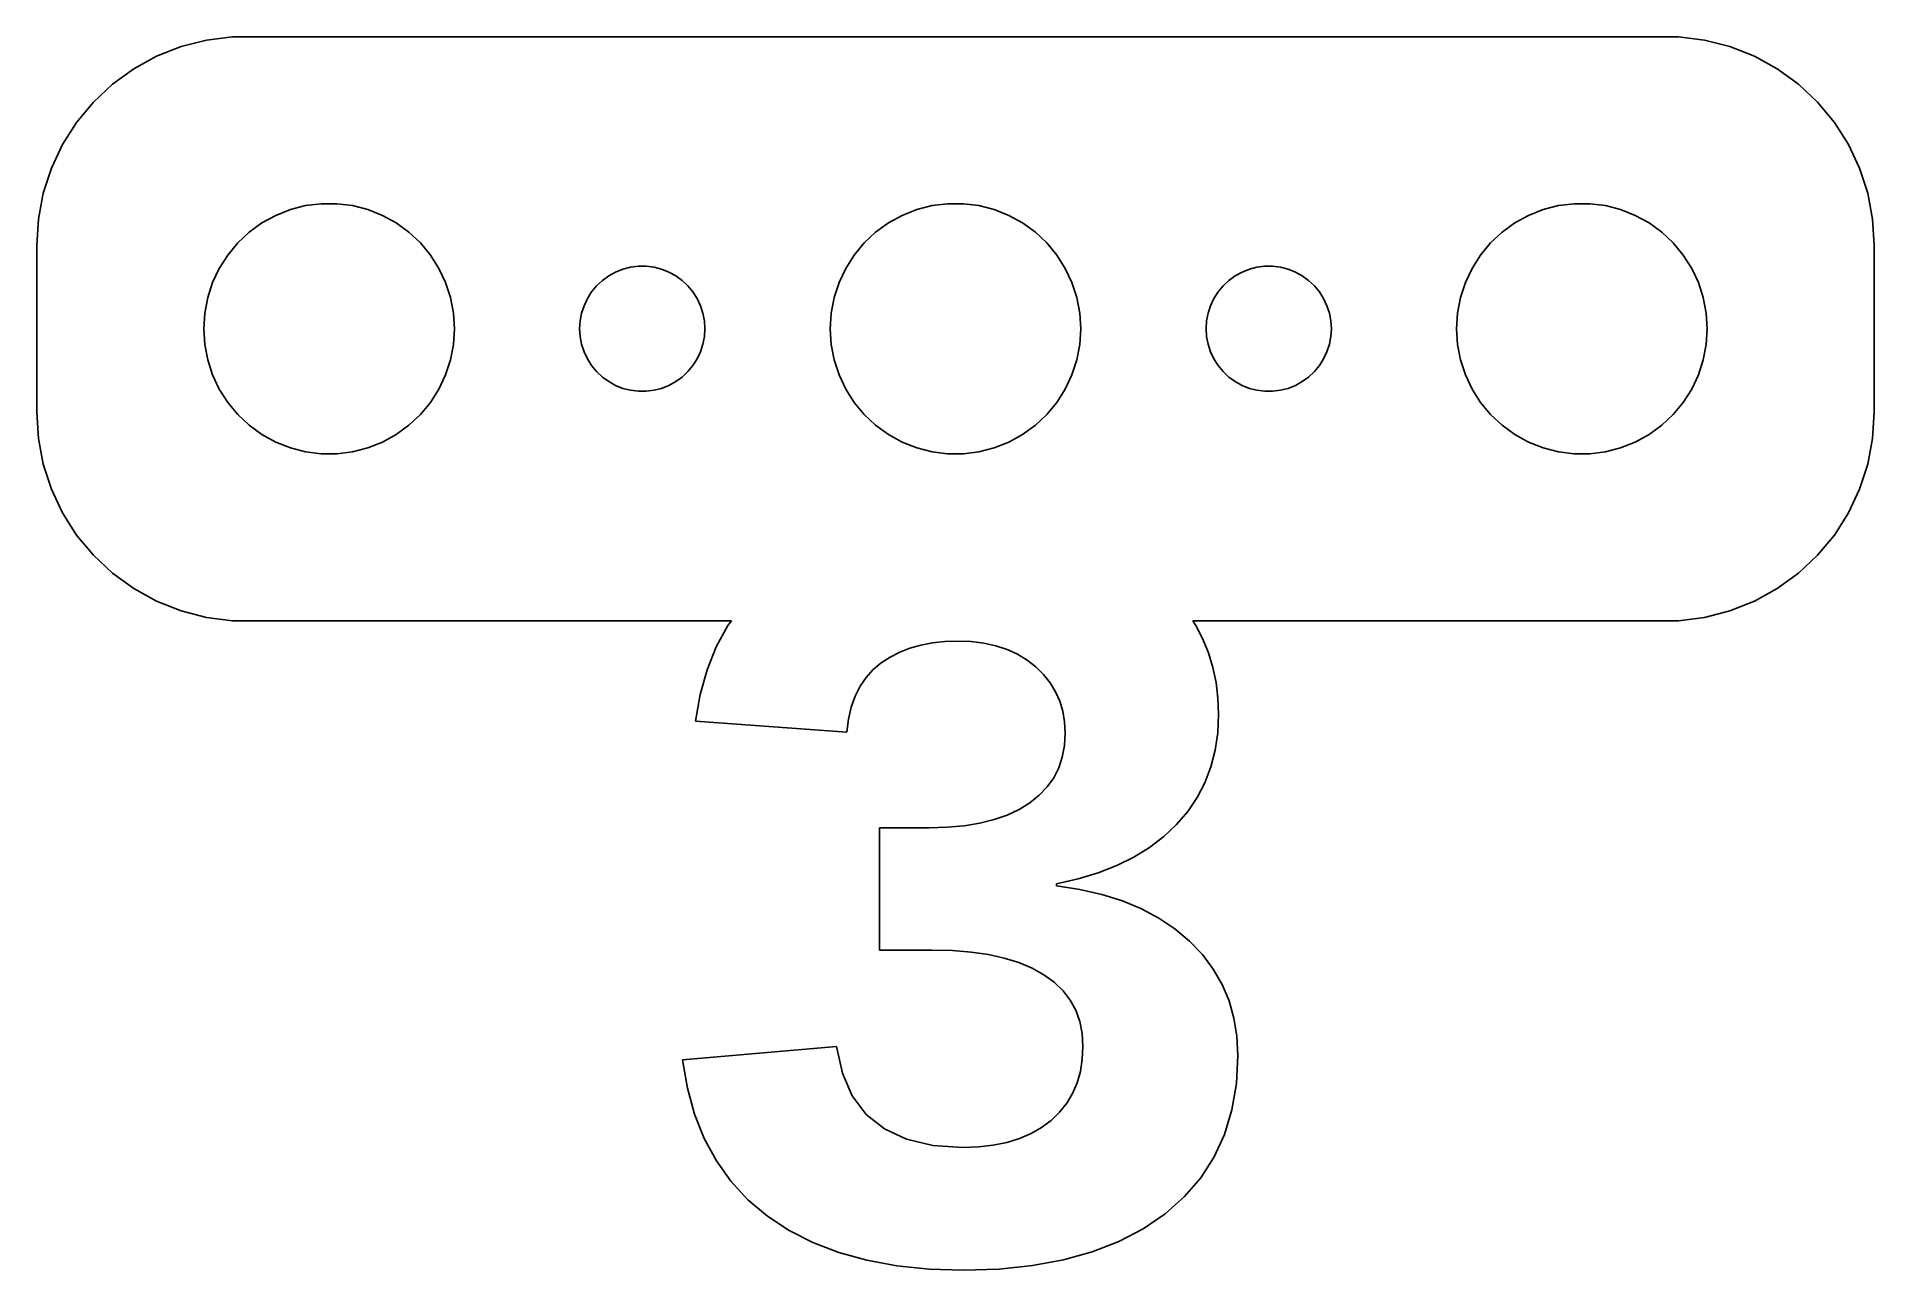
# Model space of a CAD drawing. Header units: metres. Extents: x -22 to 22, y -22.5 to 7.
import ezdxf

# ---------------------------------------------------------------- set-up
doc = ezdxf.new("R2010")
doc.units = ezdxf.units.M

msp = doc.modelspace()

# ---------------------------------------------------------------- linework, layer by layer
for p, q in [((-18.5451, 6.75528), (-19.1289, 6.52412)), ((-17.9369, 6.91142), (-18.5451, 6.75528)), ((-17.3139, 6.99013), (-17.9369, 6.91142)), ((17.3139, 6.99013), (-17.3139, 6.99013)), ((17.9369, 6.91142), (17.3139, 6.99013)), ((18.5451, 6.75528), (17.9369, 6.91142)), ((19.1289, 6.52412), (18.5451, 6.75528)), ((-19.6791, 6.22163), (-20.1871, 5.85255)), ((-19.1289, 6.52412), (-19.6791, 6.22163)), ((19.6791, 6.22163), (19.1289, 6.52412)), ((20.1871, 5.85255), (19.6791, 6.22163)), ((-20.1871, 5.85255), (-20.6448, 5.42273)), ((20.6448, 5.42273), (20.1871, 5.85255)), ((-20.6448, 5.42273), (-21.0451, 4.93892)), ((21.0451, 4.93892), (20.6448, 5.42273)), ((-21.0451, 4.93892), (-21.3815, 4.40877)), ((21.3815, 4.40877), (21.0451, 4.93892)), ((-21.3815, 4.40877), (-21.6489, 3.84062)), ((21.6489, 3.84062), (21.3815, 4.40877)), ((-21.6489, 3.84062), (-21.8429, 3.24344)), ((21.8429, 3.24344), (21.6489, 3.84062)), ((-21.8429, 3.24344), (-21.9606, 2.62666)), ((21.9606, 2.62666), (21.8429, 3.24344)), ((-16.6075, 2.53297), (-16.2773, 2.71448)), ((-16.2773, 2.71448), (-15.927, 2.85316)), ((-15.927, 2.85316), (-15.5621, 2.94685)), ((-15.5621, 2.94685), (-15.1884, 2.99408)), ((-15.1884, 2.99408), (-14.8116, 2.99408)), ((-14.8116, 2.99408), (-14.4379, 2.94685)), ((-14.4379, 2.94685), (-14.0729, 2.85316)), ((-14.0729, 2.85316), (-13.7227, 2.71448)), ((-13.7227, 2.71448), (-13.3925, 2.53297)), ((-1.60747, 2.53297), (-1.27733, 2.71448)), ((-1.27733, 2.71448), (-0.927048, 2.85316)), ((-0.927048, 2.85316), (-0.562134, 2.94685)), ((-0.562134, 2.94685), (-0.18837, 2.99408)), ((-0.18837, 2.99408), (0.18837, 2.99408)), ((0.18837, 2.99408), (0.562134, 2.94685)), ((0.562134, 2.94685), (0.927048, 2.85316)), ((0.927048, 2.85316), (1.27733, 2.71448)), ((1.27733, 2.71448), (1.60747, 2.53297)), ((13.3925, 2.53297), (13.7227, 2.71448)), ((13.7227, 2.71448), (14.0729, 2.85316)), ((14.0729, 2.85316), (14.4379, 2.94685)), ((14.4379, 2.94685), (14.8116, 2.99408)), ((14.8116, 2.99408), (15.1884, 2.99408)), ((15.1884, 2.99408), (15.5621, 2.94685)), ((15.5621, 2.94685), (15.927, 2.85316)), ((15.927, 2.85316), (16.2773, 2.71448)), ((16.2773, 2.71448), (16.6075, 2.53297)), ((-21.9606, 2.62666), (-22, 2)), ((-17.1869, 2.05363), (-16.9123, 2.31154)), ((-16.9123, 2.31154), (-16.6075, 2.53297)), ((-13.3925, 2.53297), (-13.0877, 2.31154)), ((-13.0877, 2.31154), (-12.8131, 2.05363)), ((-2.1869, 2.05363), (-1.91226, 2.31154)), ((-1.91226, 2.31154), (-1.60747, 2.53297)), ((1.60747, 2.53297), (1.91226, 2.31154)), ((1.91226, 2.31154), (2.1869, 2.05363)), ((12.8131, 2.05363), (13.0877, 2.31154)), ((13.0877, 2.31154), (13.3925, 2.53297)), ((16.6075, 2.53297), (16.9123, 2.31154)), ((16.9123, 2.31154), (17.1869, 2.05363)), ((22, 2), (21.9606, 2.62666)), ((-22, 2), (-22, -2)), ((-17.6289, 1.44525), (-17.427, 1.76335)), ((-17.427, 1.76335), (-17.1869, 2.05363)), ((-12.8131, 2.05363), (-12.5729, 1.76335)), ((-12.5729, 1.76335), (-12.3711, 1.44525)), ((-2.62891, 1.44525), (-2.42705, 1.76335)), ((-2.42705, 1.76335), (-2.1869, 2.05363)), ((2.1869, 2.05363), (2.42705, 1.76335)), ((2.42705, 1.76335), (2.62891, 1.44525)), ((12.3711, 1.44525), (12.5729, 1.76335)), ((12.5729, 1.76335), (12.8131, 2.05363)), ((17.1869, 2.05363), (17.427, 1.76335)), ((17.427, 1.76335), (17.6289, 1.44525)), ((22, -2), (22, 2)), ((-17.7893, 1.10437), (-17.6289, 1.44525)), ((-12.3711, 1.44525), (-12.2107, 1.10437)), ((-8.30373, 1.26648), (-8.13866, 1.35724)), ((-8.13866, 1.35724), (-7.96352, 1.42657)), ((-7.96352, 1.42657), (-7.78107, 1.47342)), ((-7.78107, 1.47342), (-7.59418, 1.49704)), ((-7.59418, 1.49704), (-7.40581, 1.49704)), ((-7.40581, 1.49704), (-7.21892, 1.47342)), ((-7.21892, 1.47342), (-7.03647, 1.42657)), ((-7.03647, 1.42657), (-6.86133, 1.35724)), ((-6.86133, 1.35724), (-6.69626, 1.26648)), ((-2.78932, 1.10437), (-2.62891, 1.44525)), ((2.62891, 1.44525), (2.78932, 1.10437)), ((6.69626, 1.26648), (6.86133, 1.35724)), ((6.86133, 1.35724), (7.03647, 1.42657)), ((7.03647, 1.42657), (7.21892, 1.47342)), ((7.21892, 1.47342), (7.40581, 1.49704)), ((7.40581, 1.49704), (7.59418, 1.49704)), ((7.59418, 1.49704), (7.78107, 1.47342)), ((7.78107, 1.47342), (7.96352, 1.42657)), ((7.96352, 1.42657), (8.13866, 1.35724)), ((8.13866, 1.35724), (8.30373, 1.26648)), ((12.2107, 1.10437), (12.3711, 1.44525)), ((17.6289, 1.44525), (17.7893, 1.10437)), ((-17.9057, 0.746063), (-17.7893, 1.10437)), ((-12.2107, 1.10437), (-12.0942, 0.746063)), ((-8.81445, 0.722626), (-8.71352, 0.881668)), ((-8.71352, 0.881668), (-8.59344, 1.02681)), ((-8.59344, 1.02681), (-8.45613, 1.15576)), ((-8.45613, 1.15576), (-8.30373, 1.26648)), ((-6.69626, 1.26648), (-6.54385, 1.15576)), ((-6.54385, 1.15576), (-6.40654, 1.02681)), ((-6.40654, 1.02681), (-6.28647, 0.881668)), ((-6.28647, 0.881668), (-6.18553, 0.722626)), ((-2.90575, 0.746063), (-2.78932, 1.10437)), ((2.78932, 1.10437), (2.90575, 0.746063)), ((6.18553, 0.722626), (6.28647, 0.881668)), ((6.28647, 0.881668), (6.40654, 1.02681)), ((6.40654, 1.02681), (6.54385, 1.15576)), ((6.54385, 1.15576), (6.69626, 1.26648)), ((8.30373, 1.26648), (8.45613, 1.15576)), ((8.45613, 1.15576), (8.59344, 1.02681)), ((8.59344, 1.02681), (8.71352, 0.881668)), ((8.71352, 0.881668), (8.81445, 0.722626)), ((12.0942, 0.746063), (12.2107, 1.10437)), ((17.7893, 1.10437), (17.9057, 0.746063)), ((-17.9763, 0.375992), (-17.9057, 0.746063)), ((-12.0942, 0.746063), (-12.0237, 0.375992)), ((-8.95287, 0.373032), (-8.89465, 0.552185)), ((-8.89465, 0.552185), (-8.81445, 0.722626)), ((-6.18553, 0.722626), (-6.10533, 0.552185)), ((-6.10533, 0.552185), (-6.04712, 0.373032)), ((-2.97633, 0.375992), (-2.90575, 0.746063)), ((2.90575, 0.746063), (2.97633, 0.375992)), ((6.04712, 0.373032), (6.10533, 0.552185)), ((6.10533, 0.552185), (6.18553, 0.722626)), ((8.81445, 0.722626), (8.89465, 0.552185)), ((8.89465, 0.552185), (8.95287, 0.373032)), ((12.0237, 0.375992), (12.0942, 0.746063)), ((17.9057, 0.746063), (17.9763, 0.375992)), ((-18, 0), (-17.9763, 0.375992)), ((-17.9763, -0.375992), (-18, 0)), ((-12.0237, 0.375992), (-12, 0)), ((-12, 0), (-12.0237, -0.375992)), ((-9, 0), (-8.98816, 0.187988)), ((-8.98816, -0.187988), (-9, 0)), ((-8.98816, 0.187988), (-8.95287, 0.373032)), ((-6.04712, 0.373032), (-6.01183, 0.187988)), ((-6.01183, 0.187988), (-6, 0)), ((-6, 0), (-6.01183, -0.187988)), ((-3, 0), (-2.97633, 0.375992)), ((-2.97633, -0.375992), (-3, 0)), ((2.97633, 0.375992), (3, 0)), ((3, 0), (2.97633, -0.375992)), ((6, 0), (6.01183, 0.187988)), ((6.01183, -0.187988), (6, 0)), ((6.01183, 0.187988), (6.04712, 0.373032)), ((8.95287, 0.373032), (8.98816, 0.187988)), ((8.98816, 0.187988), (9, 0)), ((9, 0), (8.98816, -0.187988)), ((12, 0), (12.0237, 0.375992)), ((12.0237, -0.375992), (12, 0)), ((17.9763, 0.375992), (18, 0)), ((18, 0), (17.9763, -0.375992)), ((-17.9057, -0.746063), (-17.9763, -0.375992)), ((-12.0237, -0.375992), (-12.0942, -0.746063)), ((-8.95287, -0.373032), (-8.98816, -0.187988)), ((-8.89465, -0.552185), (-8.95287, -0.373032)), ((-6.04712, -0.373032), (-6.10533, -0.552185)), ((-6.01183, -0.187988), (-6.04712, -0.373032)), ((-2.90575, -0.746063), (-2.97633, -0.375992)), ((2.97633, -0.375992), (2.90575, -0.746063)), ((6.04712, -0.373032), (6.01183, -0.187988)), ((6.10533, -0.552185), (6.04712, -0.373032)), ((8.95287, -0.373032), (8.89465, -0.552185)), ((8.98816, -0.187988), (8.95287, -0.373032)), ((12.0942, -0.746063), (12.0237, -0.375992)), ((17.9763, -0.375992), (17.9057, -0.746063)), ((-17.7893, -1.10437), (-17.9057, -0.746063)), ((-12.0942, -0.746063), (-12.2107, -1.10437)), ((-8.81445, -0.722626), (-8.89465, -0.552185)), ((-8.71352, -0.881668), (-8.81445, -0.722626)), ((-6.18553, -0.722626), (-6.28647, -0.881668)), ((-6.10533, -0.552185), (-6.18553, -0.722626)), ((-2.78932, -1.10437), (-2.90575, -0.746063)), ((2.90575, -0.746063), (2.78932, -1.10437)), ((6.18553, -0.722626), (6.10533, -0.552185)), ((6.28647, -0.881668), (6.18553, -0.722626)), ((8.81445, -0.722626), (8.71352, -0.881668)), ((8.89465, -0.552185), (8.81445, -0.722626)), ((12.2107, -1.10437), (12.0942, -0.746063)), ((17.9057, -0.746063), (17.7893, -1.10437)), ((-17.6289, -1.44525), (-17.7893, -1.10437)), ((-12.2107, -1.10437), (-12.3711, -1.44525)), ((-8.59344, -1.02681), (-8.71352, -0.881668)), ((-8.45613, -1.15576), (-8.59344, -1.02681)), ((-8.30373, -1.26648), (-8.45613, -1.15576)), ((-8.13866, -1.35724), (-8.30373, -1.26648)), ((-6.69626, -1.26648), (-6.86133, -1.35724)), ((-6.54385, -1.15576), (-6.69626, -1.26648)), ((-6.40654, -1.02681), (-6.54385, -1.15576)), ((-6.28647, -0.881668), (-6.40654, -1.02681)), ((-2.62891, -1.44525), (-2.78932, -1.10437)), ((2.78932, -1.10437), (2.62891, -1.44525)), ((6.40654, -1.02681), (6.28647, -0.881668)), ((6.54385, -1.15576), (6.40654, -1.02681)), ((6.69626, -1.26648), (6.54385, -1.15576)), ((6.86133, -1.35724), (6.69626, -1.26648)), ((8.30373, -1.26648), (8.13866, -1.35724)), ((8.45613, -1.15576), (8.30373, -1.26648)), ((8.59344, -1.02681), (8.45613, -1.15576)), ((8.71352, -0.881668), (8.59344, -1.02681)), ((12.3711, -1.44525), (12.2107, -1.10437)), ((17.7893, -1.10437), (17.6289, -1.44525)), ((-17.427, -1.76335), (-17.6289, -1.44525)), ((-12.3711, -1.44525), (-12.5729, -1.76335)), ((-7.96352, -1.42657), (-8.13866, -1.35724)), ((-7.78107, -1.47342), (-7.96352, -1.42657)), ((-7.59418, -1.49704), (-7.78107, -1.47342)), ((-7.40581, -1.49704), (-7.59418, -1.49704)), ((-7.21892, -1.47342), (-7.40581, -1.49704)), ((-7.03647, -1.42657), (-7.21892, -1.47342)), ((-6.86133, -1.35724), (-7.03647, -1.42657)), ((-2.42705, -1.76335), (-2.62891, -1.44525)), ((2.62891, -1.44525), (2.42705, -1.76335)), ((7.03647, -1.42657), (6.86133, -1.35724)), ((7.21892, -1.47342), (7.03647, -1.42657)), ((7.40581, -1.49704), (7.21892, -1.47342)), ((7.59418, -1.49704), (7.40581, -1.49704)), ((7.78107, -1.47342), (7.59418, -1.49704)), ((7.96352, -1.42657), (7.78107, -1.47342)), ((8.13866, -1.35724), (7.96352, -1.42657)), ((12.5729, -1.76335), (12.3711, -1.44525)), ((17.6289, -1.44525), (17.427, -1.76335)), ((-22, -2), (-21.9606, -2.62666)), ((-17.1869, -2.05363), (-17.427, -1.76335)), ((-16.9123, -2.31154), (-17.1869, -2.05363)), ((-12.8131, -2.05363), (-13.0877, -2.31154)), ((-12.5729, -1.76335), (-12.8131, -2.05363)), ((-2.1869, -2.05363), (-2.42705, -1.76335)), ((-1.91226, -2.31154), (-2.1869, -2.05363)), ((2.1869, -2.05363), (1.91226, -2.31154)), ((2.42705, -1.76335), (2.1869, -2.05363)), ((12.8131, -2.05363), (12.5729, -1.76335)), ((13.0877, -2.31154), (12.8131, -2.05363)), ((17.1869, -2.05363), (16.9123, -2.31154)), ((17.427, -1.76335), (17.1869, -2.05363)), ((21.9606, -2.62666), (22, -2)), ((-21.9606, -2.62666), (-21.8429, -3.24344)), ((-16.6075, -2.53297), (-16.9123, -2.31154)), ((-16.2773, -2.71448), (-16.6075, -2.53297)), ((-13.3925, -2.53297), (-13.7227, -2.71448)), ((-13.0877, -2.31154), (-13.3925, -2.53297)), ((-1.60747, -2.53297), (-1.91226, -2.31154)), ((-1.27733, -2.71448), (-1.60747, -2.53297)), ((1.60747, -2.53297), (1.27733, -2.71448)), ((1.91226, -2.31154), (1.60747, -2.53297)), ((13.3925, -2.53297), (13.0877, -2.31154)), ((13.7227, -2.71448), (13.3925, -2.53297)), ((16.6075, -2.53297), (16.2773, -2.71448)), ((16.9123, -2.31154), (16.6075, -2.53297)), ((21.8429, -3.24344), (21.9606, -2.62666)), ((-15.927, -2.85316), (-16.2773, -2.71448)), ((-15.5621, -2.94685), (-15.927, -2.85316)), ((-15.1884, -2.99408), (-15.5621, -2.94685)), ((-14.8116, -2.99408), (-15.1884, -2.99408)), ((-14.4379, -2.94685), (-14.8116, -2.99408)), ((-14.0729, -2.85316), (-14.4379, -2.94685)), ((-13.7227, -2.71448), (-14.0729, -2.85316)), ((-0.927048, -2.85316), (-1.27733, -2.71448)), ((-0.562134, -2.94685), (-0.927048, -2.85316)), ((-0.18837, -2.99408), (-0.562134, -2.94685)), ((0.18837, -2.99408), (-0.18837, -2.99408)), ((0.562134, -2.94685), (0.18837, -2.99408)), ((0.927048, -2.85316), (0.562134, -2.94685)), ((1.27733, -2.71448), (0.927048, -2.85316)), ((14.0729, -2.85316), (13.7227, -2.71448)), ((14.4379, -2.94685), (14.0729, -2.85316)), ((14.8116, -2.99408), (14.4379, -2.94685)), ((15.1884, -2.99408), (14.8116, -2.99408)), ((15.5621, -2.94685), (15.1884, -2.99408)), ((15.927, -2.85316), (15.5621, -2.94685)), ((16.2773, -2.71448), (15.927, -2.85316)), ((-21.8429, -3.24344), (-21.6489, -3.84062)), ((21.6489, -3.84062), (21.8429, -3.24344)), ((-21.6489, -3.84062), (-21.3815, -4.40877)), ((21.3815, -4.40877), (21.6489, -3.84062)), ((-21.3815, -4.40877), (-21.0451, -4.93892)), ((21.0451, -4.93892), (21.3815, -4.40877)), ((-21.0451, -4.93892), (-20.6448, -5.42273)), ((20.6448, -5.42273), (21.0451, -4.93892)), ((-20.6448, -5.42273), (-20.1871, -5.85255)), ((20.1871, -5.85255), (20.6448, -5.42273)), ((-20.1871, -5.85255), (-19.6791, -6.22163)), ((19.6791, -6.22163), (20.1871, -5.85255)), ((-19.6791, -6.22163), (-19.1289, -6.52412)), ((-19.1289, -6.52412), (-18.5451, -6.75528)), ((18.5451, -6.75528), (19.1289, -6.52412)), ((19.1289, -6.52412), (19.6791, -6.22163)), ((-18.5451, -6.75528), (-17.9369, -6.91142)), ((-17.9369, -6.91142), (-17.3139, -6.99013)), ((-17.3139, -6.99013), (-5.36516, -6.99013)), ((-5.36516, -6.99013), (-5.44873, -7.10596)), ((5.75432, -7.10732), (5.6792, -6.99013)), ((5.6792, -6.99013), (17.3139, -6.99013)), ((17.3139, -6.99013), (17.9369, -6.91142)), ((17.9369, -6.91142), (18.5451, -6.75528)), ((-5.44873, -7.10596), (-5.72757, -7.61397)), ((-0.258881, -7.48767), (0.04982, -7.47702)), ((0.04982, -7.47702), (0.375214, -7.48964)), ((5.92067, -7.42741), (5.75432, -7.10732)), ((6.05676, -7.76094), (5.92067, -7.42741)), ((-5.72757, -7.61397), (-5.94987, -8.1651)), ((-1.77988, -7.99895), (-1.56581, -7.86047)), ((-1.56581, -7.86047), (-1.33597, -7.74332)), ((-1.33597, -7.74332), (-1.09036, -7.64745)), ((-1.09036, -7.64745), (-0.828964, -7.57289)), ((-0.828964, -7.57289), (-0.551804, -7.51962)), ((-0.551804, -7.51962), (-0.258881, -7.48767)), ((0.375214, -7.48964), (0.681412, -7.52751)), ((0.681412, -7.52751), (0.968399, -7.59062)), ((0.968399, -7.59062), (1.23619, -7.67897)), ((1.23619, -7.67897), (1.48479, -7.79256)), ((1.48479, -7.79256), (1.71417, -7.9314)), ((6.16263, -8.10788), (6.05676, -7.76094)), ((-5.94987, -8.1651), (-6.11566, -8.75937)), ((-2.28468, -8.55856), (-2.14165, -8.34705)), ((-2.14165, -8.34705), (-1.97337, -8.16051)), ((-1.97337, -8.16051), (-1.77988, -7.99895)), ((1.71417, -7.9314), (1.92436, -8.09547)), ((1.92436, -8.09547), (2.11066, -8.27927)), ((2.11066, -8.27927), (2.26831, -8.47726)), ((6.23824, -8.46825), (6.16263, -8.10788)), ((-6.11566, -8.75937), (-6.22491, -9.39679)), ((-2.49504, -9.05653), (-2.40248, -8.79506)), ((-2.40248, -8.79506), (-2.28468, -8.55856)), ((2.26831, -8.47726), (2.39729, -8.68947)), ((2.39729, -8.68947), (2.4976, -8.91586)), ((6.2836, -8.84201), (6.23824, -8.46825)), ((-2.56238, -9.34299), (-2.49504, -9.05653)), ((2.4976, -8.91586), (2.56927, -9.15646)), ((2.56927, -9.15646), (2.61226, -9.41127)), ((6.27821, -9.67122), (6.29872, -9.2292)), ((6.29872, -9.2292), (6.2836, -8.84201)), ((-6.22491, -9.39679), (-2.60448, -9.65442)), ((-2.60448, -9.65442), (-2.56238, -9.34299)), ((2.61226, -9.41127), (2.6266, -9.68027)), ((6.21667, -10.0917), (6.27821, -9.67122)), ((2.60938, -9.9762), (2.55769, -10.2529)), ((2.6266, -9.68027), (2.60938, -9.9762)), ((6.11412, -10.4906), (6.21667, -10.0917)), ((2.47157, -10.5105), (2.35101, -10.7489)), ((2.55769, -10.2529), (2.47157, -10.5105)), ((5.97054, -10.8679), (6.11412, -10.4906)), ((2.196, -10.968), (2.00653, -11.168)), ((2.35101, -10.7489), (2.196, -10.968)), ((5.78592, -11.2237), (5.97054, -10.8679)), ((1.78261, -11.3488), (1.52667, -11.5078)), ((2.00653, -11.168), (1.78261, -11.3488)), ((5.56029, -11.5579), (5.78592, -11.2237)), ((0.580536, -11.8379), (0.205734, -11.899)), ((0.925644, -11.7523), (0.580536, -11.8379)), ((1.24101, -11.6423), (0.925644, -11.7523)), ((1.52667, -11.5078), (1.24101, -11.6423)), ((4.98889, -12.1583), (5.29362, -11.8706)), ((5.29362, -11.8706), (5.56029, -11.5579)), ((-0.633026, -11.9479), (-1.81844, -11.9479)), ((-1.81844, -11.9479), (-1.81844, -14.8726)), ((-0.198776, -11.9357), (-0.633026, -11.9479)), ((0.205734, -11.899), (-0.198776, -11.9357)), ((4.64891, -12.4175), (4.98889, -12.1583)), ((3.86324, -12.8509), (4.2737, -12.6484)), ((4.2737, -12.6484), (4.64891, -12.4175)), ((2.42044, -13.2878), (2.93661, -13.1705)), ((2.93661, -13.1705), (3.41756, -13.0249)), ((3.41756, -13.0249), (3.86324, -12.8509)), ((2.42044, -13.3395), (2.42044, -13.2878)), ((2.9808, -13.4232), (2.42044, -13.3395)), ((3.50592, -13.5419), (2.9808, -13.4232)), ((3.9958, -13.6955), (3.50592, -13.5419)), ((4.45045, -13.8842), (3.9958, -13.6955)), ((4.86986, -14.1078), (4.45045, -13.8842)), ((5.25401, -14.3664), (4.86986, -14.1078)), ((5.60295, -14.66), (5.25401, -14.3664)), ((-1.81844, -14.8726), (-0.555695, -14.8726)), ((-0.555695, -14.8726), (-0.075195, -14.8847)), ((-0.075195, -14.8847), (0.372421, -14.921)), ((0.372421, -14.921), (0.787186, -14.9815)), ((5.91058, -14.9825), (5.60295, -14.66)), ((0.787186, -14.9815), (1.16908, -15.0661)), ((1.16908, -15.0661), (1.51811, -15.175)), ((1.51811, -15.175), (1.83429, -15.3081)), ((1.83429, -15.3081), (2.11758, -15.4654)), ((6.1709, -15.3278), (5.91058, -14.9825)), ((6.38388, -15.6961), (6.1709, -15.3278)), ((2.11758, -15.4654), (2.36545, -15.6455)), ((2.36545, -15.6455), (2.57516, -15.8472)), ((6.54953, -16.0872), (6.38388, -15.6961)), ((2.57516, -15.8472), (2.74677, -16.0704)), ((2.74677, -16.0704), (2.88022, -16.3152)), ((6.66786, -16.5012), (6.54953, -16.0872)), ((2.88022, -16.3152), (2.97556, -16.5816)), ((2.97556, -16.5816), (3.03275, -16.8695)), ((6.73885, -16.9381), (6.66786, -16.5012)), ((3.03275, -16.8695), (3.05182, -17.179)), ((6.76251, -17.3979), (6.73885, -16.9381)), ((-2.8492, -17.179), (-6.53406, -17.501)), ((-6.53406, -17.501), (-6.42009, -18.1769)), ((-2.70853, -17.8216), (-2.8492, -17.179)), ((3.0363, -17.4896), (2.98976, -17.7811)), ((3.05182, -17.179), (3.0363, -17.4896)), ((6.72688, -18.0716), (6.76251, -17.3979)), ((-2.47057, -18.3653), (-2.70853, -17.8216)), ((2.98976, -17.7811), (2.91219, -18.0533)), ((-6.42009, -18.1769), (-6.2475, -18.8058)), ((-2.13531, -18.8102), (-2.47057, -18.3653)), ((2.80359, -18.3064), (2.66396, -18.5403)), ((2.91219, -18.0533), (2.80359, -18.3064)), ((6.62, -18.7011), (6.72688, -18.0716)), ((-6.2475, -18.8058), (-6.01625, -19.3875)), ((-1.70277, -19.1562), (-2.13531, -18.8102)), ((2.4933, -18.755), (2.29163, -18.9505)), ((2.66396, -18.5403), (2.4933, -18.755)), ((6.44183, -19.2864), (6.62, -18.7011)), ((-1.17293, -19.4034), (-1.70277, -19.1562)), ((1.80885, -19.2692), (1.53119, -19.3887)), ((2.06233, -19.1232), (1.80885, -19.2692)), ((2.29163, -18.9505), (2.06233, -19.1232)), ((6.19243, -19.8276), (6.44183, -19.2864)), ((-6.01625, -19.3875), (-5.72636, -19.9222)), ((-0.545792, -19.5517), (-1.17293, -19.4034)), ((0.178635, -19.6011), (-0.545792, -19.5517)), ((0.553055, -19.5878), (0.178635, -19.6011)), ((0.90329, -19.548), (0.553055, -19.5878)), ((1.22932, -19.4816), (0.90329, -19.548)), ((1.53119, -19.3887), (1.22932, -19.4816)), ((-5.72636, -19.9222), (-5.37784, -20.4099)), ((5.87175, -20.3246), (6.19243, -19.8276)), ((-5.37784, -20.4099), (-4.97067, -20.8505)), ((5.47981, -20.7774), (5.87175, -20.3246)), ((-4.97067, -20.8505), (-4.50485, -21.244)), ((5.0166, -21.1861), (5.47981, -20.7774)), ((-4.50485, -21.244), (-3.9846, -21.5876)), ((3.91019, -21.8487), (4.49062, -21.545)), ((4.49062, -21.545), (5.0166, -21.1861)), ((-3.9846, -21.5876), (-3.41412, -21.8783)), ((-3.41412, -21.8783), (-2.79343, -22.1161)), ((3.27533, -22.0972), (3.91019, -21.8487)), ((-2.79343, -22.1161), (-2.12251, -22.3011)), ((-2.12251, -22.3011), (-1.40137, -22.4332)), ((-1.40137, -22.4332), (-0.63002, -22.5125)), ((1.04414, -22.5113), (1.8423, -22.4285)), ((1.8423, -22.4285), (2.58603, -22.2904)), ((2.58603, -22.2904), (3.27533, -22.0972)), ((-0.63002, -22.5125), (0.191559, -22.5389)), ((0.191559, -22.5389), (1.04414, -22.5113))]:
    msp.add_line(p, q)

doc.saveas('drawing.dxf')
